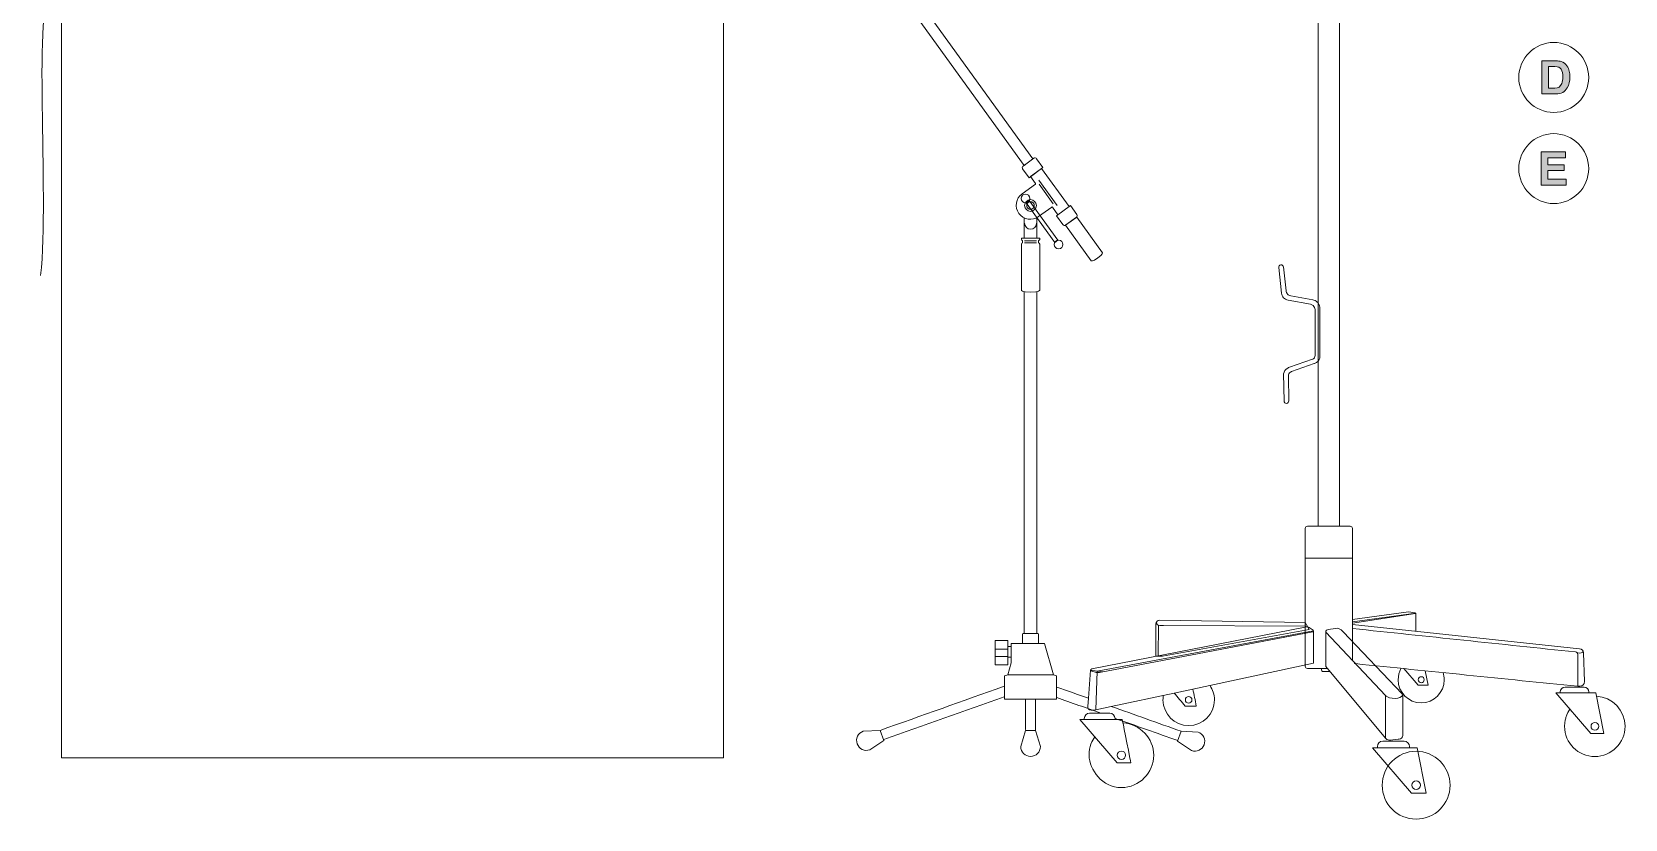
# Model space of a CAD drawing. Header units: centimetres. Extents: x 8.4 to 40.7, y 0 to 15.7.
# Drawn here: x 25.23 to 40.68, y 0 to 7.63 of the extents above; entities that cross this region are included whole.
import ezdxf

# ---------------------------------------------------------------- set-up
doc = ezdxf.new("R2010")
doc.units = ezdxf.units.CM
doc.header["$MEASUREMENT"] = 0
for name, color, linetype, lineweight in [('DIAGRAM', 7, 'Continuous', 0), ('labels', 7, 'Continuous', 0), ('tubing', 7, 'Continuous', 0)]:
    doc.layers.add(name, color=color, linetype=linetype, lineweight=lineweight)

msp = doc.modelspace()

# ---------------------------------------------------------------- hatches: boundary and pattern name
at = {"layer": 'labels', "true_color": 0x1e2f5e, "transparency": 33554687}
h = msp.add_hatch(color=169, dxfattribs=at)
h.dxf.hatch_style = 2
edge = h.paths.add_edge_path()
edge.add_spline(control_points=[(40.06, 7.272), (40.05, 7.289), (40.029, 7.298), (39.999, 7.298), (39.999, 7.298), (39.937, 7.298), (39.937, 7.298), (39.937, 7.298), (39.937, 7.088), (39.937, 7.088), (39.937, 7.088), (39.999, 7.088), (39.999, 7.088), (40.03, 7.088), (40.053, 7.104), (40.065, 7.135), (40.072, 7.152), (40.075, 7.173), (40.075, 7.196), (40.075, 7.229), (40.07, 7.254), (40.06, 7.272), (40.06, 7.272), (40.06, 7.272), (40.06, 7.272)], knot_values=[0, 0, 0, 0, 1, 1, 1, 2, 2, 2, 3, 3, 3, 4, 4, 4, 5, 5, 5, 6, 6, 6, 7, 7, 7, 8, 8, 8, 8], degree=3, periodic=0)
edge = h.paths.add_edge_path()
edge.add_spline(control_points=[(40.01, 7.033), (40.01, 7.033), (39.872, 7.033), (39.872, 7.033), (39.872, 7.033), (39.872, 7.354), (39.872, 7.354), (39.872, 7.354), (40.01, 7.354), (40.01, 7.354), (40.03, 7.353), (40.047, 7.351), (40.06, 7.347), (40.082, 7.339), (40.101, 7.326), (40.114, 7.306), (40.126, 7.29), (40.133, 7.273), (40.137, 7.254), (40.141, 7.235), (40.143, 7.218), (40.143, 7.201), (40.143, 7.158), (40.135, 7.122), (40.118, 7.092), (40.095, 7.053), (40.059, 7.033), (40.01, 7.033)], knot_values=[0, 0, 0, 0, 1, 1, 1, 2, 2, 2, 3, 3, 3, 4, 4, 4, 5, 5, 5, 6, 6, 6, 7, 7, 7, 8, 8, 8, 9, 9, 9, 9], degree=3, periodic=0)
edge.add_line((40.01, 7.033), (40.01, 7.033))
h = msp.add_hatch(color=169, dxfattribs=at)
h.dxf.hatch_style = 2
h.paths.add_polyline_path([(40.087, 6.289), (39.931, 6.289), (39.931, 6.206), (40.108, 6.206), (40.108, 6.149), (39.865, 6.149), (39.865, 6.47), (40.101, 6.47), (40.101, 6.413), (39.931, 6.413), (39.931, 6.345), (40.087, 6.345)])

# ---------------------------------------------------------------- linework, layer by layer
at = {"layer": 'DIAGRAM', "color": 250, "lineweight": 13, "true_color": 0x231f20}
for p, q in [((34.994, 6.198), (35.171, 5.952)), ((34.995, 6.157), (35.133, 5.967)), ((34.855, 5.61), (34.97, 5.61)), ((34.855, 5.589), (34.97, 5.589)), ((37.577, 2.53), (38.034, 2.53)), ((36.153, 1.881), (36.151, 1.584)), ((38.034, 1.538), (38.034, 1.538)), ((36.487, 1.262), (36.305, 1.223)), ((36.305, 1.223), (35.695, 1.093)), ((40.148, 1.073), (40.148, 1.073))]:
    msp.add_line(p, q, dxfattribs=at)
for points in [[(37.91, 14.884), (37.701, 14.884), (37.701, 2.841), (37.91, 2.841)], [(32.502, 9.773), (32.415, 9.71), (34.849, 6.34), (34.935, 6.403)], [(31.936, 0.596), (25.514, 0.596), (25.514, 8.089), (31.936, 8.089)], [(35.176, 5.614), (34.899, 5.999), (34.87, 5.978), (35.147, 5.593)], [(34.691, 1.498), (34.568, 1.498), (34.568, 1.731), (34.691, 1.731)], [(35.134, 1.401), (35.047, 1.702), (34.786, 1.702), (34.778, 1.702), (34.724, 1.702), (34.724, 1.516), (34.691, 1.401)], [(37.775, 1.812), (37.775, 1.48), (38.354, 0.785), (38.354, 1.199)], [(34.691, 1.578), (34.568, 1.578), (34.568, 1.649), (34.691, 1.649)], [(34.691, 1.572), (34.724, 1.572), (34.724, 1.674), (34.691, 1.674)], [(35.134, 1.401), (34.691, 1.401), (34.66, 1.389), (34.66, 1.162), (35.165, 1.162), (35.165, 1.389)], [(40.472, 0.831), (40.346, 0.831), (40.008, 1.224), (40.394, 1.224)], [(38.749, 0.251), (38.608, 0.251), (38.229, 0.692), (38.661, 0.692)]]:
    msp.add_lwpolyline(points, close=True, dxfattribs=at)
for points in [[(34.974, 5.834), (34.974, 5.633), (34.85, 5.633), (34.85, 5.831)], [(34.974, 5.115), (34.974, 1.799), (34.85, 1.799), (34.85, 5.115)], [(38.648, 1.836), (38.648, 1.998), (38.034, 1.912)], [(35.695, 1.093), (35.545, 1.061), (35.56, 1.436), (37.656, 1.827), (37.656, 1.511), (36.487, 1.262)], [(35.474, 1.172), (35.494, 1.445), (35.609, 1.428)], [(38.74, 1.439), (38.768, 1.299), (38.671, 1.299), (38.533, 1.46)]]:
    msp.add_lwpolyline(points, dxfattribs=at)
for centre, radius in [((34.863, 6.02), 0.0421), ((34.912, 5.951), 0.0568), ((34.912, 5.951), 0.037), ((35.185, 5.573), 0.0421), ((38.702, 1.352), 0.0287), ((36.446, 1.157), 0.032), ((40.386, 0.9), 0.0376), ((35.794, 0.62), 0.0402), ((38.652, 0.329), 0.329), ((38.652, 0.329), 0.0421)]:
    msp.add_circle(centre, radius, dxfattribs=at)
for points, knots in [([(34.944, 6.409), (34.944, 6.409), (34.84, 6.334), (34.84, 6.334), (34.832, 6.328), (34.83, 6.316), (34.836, 6.307), (34.836, 6.307), (34.898, 6.221), (34.898, 6.221), (34.898, 6.221), (35.033, 6.319), (35.033, 6.319), (35.033, 6.319), (34.971, 6.405), (34.971, 6.405), (34.965, 6.413), (34.953, 6.415), (34.944, 6.409)], [0, 0, 0, 0, 1, 1, 1, 2, 2, 2, 3, 3, 3, 4, 4, 4, 5, 5, 5, 6, 6, 6, 6]), ([(34.959, 6.158), (34.959, 6.158), (34.83, 6.064), (34.83, 6.064), (34.769, 6.02), (34.755, 5.935), (34.799, 5.874), (34.799, 5.874), (34.799, 5.874), (34.799, 5.874), (34.843, 5.813), (34.929, 5.799), (34.99, 5.843), (34.99, 5.843), (35.119, 5.936), (35.119, 5.936), (35.121, 5.938), (35.123, 5.937), (35.125, 5.935), (35.125, 5.935), (35.178, 5.862), (35.178, 5.862), (35.178, 5.862), (35.286, 5.94), (35.286, 5.94), (35.286, 5.94), (35.02, 6.309), (35.02, 6.309), (35.02, 6.309), (34.911, 6.231), (34.911, 6.231), (34.911, 6.231), (34.96, 6.164), (34.96, 6.164), (34.961, 6.162), (34.961, 6.159), (34.959, 6.158)], [0, 0, 0, 0, 1, 1, 1, 2, 2, 2, 3, 3, 3, 4, 4, 4, 5, 5, 5, 6, 6, 6, 7, 7, 7, 8, 8, 8, 9, 9, 9, 10, 10, 10, 11, 11, 11, 12, 12, 12, 12]), ([(35.254, 5.762), (35.254, 5.762), (35.357, 5.837), (35.357, 5.837), (35.366, 5.843), (35.368, 5.855), (35.362, 5.864), (35.362, 5.864), (35.3, 5.95), (35.3, 5.95), (35.3, 5.95), (35.165, 5.852), (35.165, 5.852), (35.165, 5.852), (35.226, 5.766), (35.226, 5.766), (35.233, 5.757), (35.245, 5.755), (35.254, 5.762)], [0, 0, 0, 0, 1, 1, 1, 2, 2, 2, 3, 3, 3, 4, 4, 4, 5, 5, 5, 6, 6, 6, 6]), ([(34.97, 5.779), (34.97, 5.747), (34.944, 5.721), (34.912, 5.721), (34.881, 5.721), (34.855, 5.747), (34.855, 5.779)], [0, 0, 0, 0, 1, 1, 1, 2, 2, 2, 2]), ([(35.36, 5.838), (35.36, 5.838), (35.251, 5.76), (35.251, 5.76), (35.251, 5.76), (35.5, 5.415), (35.5, 5.415), (35.5, 5.415), (35.51, 5.402), (35.564, 5.442), (35.618, 5.481), (35.609, 5.493), (35.609, 5.493), (35.609, 5.493), (35.36, 5.838), (35.36, 5.838)], [0, 0, 0, 0, 1, 1, 1, 2, 2, 2, 3, 3, 3, 4, 4, 4, 5, 5, 5, 5]), ([(35.001, 5.633), (35.001, 5.633), (34.824, 5.633), (34.824, 5.633), (34.824, 5.633), (34.824, 5.622), (34.824, 5.622), (34.824, 5.615), (34.829, 5.61), (34.836, 5.61), (34.836, 5.61), (34.836, 5.61), (34.836, 5.61), (34.836, 5.61), (34.836, 5.589), (34.836, 5.589), (34.836, 5.589), (34.836, 5.589), (34.836, 5.589), (34.829, 5.589), (34.824, 5.583), (34.824, 5.577), (34.824, 5.577), (34.824, 5.13), (34.824, 5.13), (34.824, 5.13), (34.824, 5.11), (34.912, 5.11), (35.001, 5.11), (35.001, 5.13), (35.001, 5.13), (35.001, 5.13), (35.001, 5.577), (35.001, 5.577), (35.001, 5.583), (34.996, 5.589), (34.989, 5.589), (34.989, 5.589), (34.989, 5.589), (34.989, 5.589), (34.989, 5.589), (34.989, 5.61), (34.989, 5.61), (34.989, 5.61), (34.989, 5.61), (34.989, 5.61), (34.996, 5.61), (35.001, 5.615), (35.001, 5.622), (35.001, 5.622), (35.001, 5.633), (35.001, 5.633)], [0, 0, 0, 0, 1, 1, 1, 2, 2, 2, 3, 3, 3, 4, 4, 4, 5, 5, 5, 6, 6, 6, 7, 7, 7, 8, 8, 8, 9, 9, 9, 10, 10, 10, 11, 11, 11, 12, 12, 12, 13, 13, 13, 14, 14, 14, 15, 15, 15, 16, 16, 16, 17, 17, 17, 17]), ([(37.663, 4.418), (37.665, 4.418), (37.666, 4.419), (37.668, 4.42), (37.668, 4.42), (37.668, 4.42), (37.668, 4.42), (37.695, 4.431), (37.714, 4.451), (37.717, 4.471), (37.717, 4.471), (37.717, 4.965), (37.717, 4.965), (37.717, 4.965), (37.717, 4.964), (37.717, 4.964), (37.717, 4.985), (37.707, 5.004), (37.69, 5.018), (37.69, 5.018), (37.69, 5.018), (37.69, 5.018), (37.679, 5.026), (37.665, 5.033), (37.651, 5.035), (37.651, 5.035), (37.437, 5.074), (37.437, 5.074), (37.424, 5.077), (37.413, 5.083), (37.405, 5.092), (37.405, 5.092), (37.405, 5.092), (37.405, 5.092), (37.398, 5.101), (37.393, 5.111), (37.391, 5.123), (37.391, 5.123), (37.365, 5.355), (37.365, 5.355), (37.364, 5.368), (37.353, 5.377), (37.34, 5.375), (37.34, 5.375), (37.34, 5.375), (37.34, 5.375), (37.328, 5.374), (37.319, 5.363), (37.32, 5.35), (37.32, 5.35), (37.348, 5.1), (37.348, 5.1), (37.35, 5.084), (37.356, 5.069), (37.367, 5.057), (37.367, 5.057), (37.367, 5.057), (37.367, 5.057), (37.378, 5.045), (37.393, 5.036), (37.41, 5.033), (37.41, 5.033), (37.628, 4.993), (37.628, 4.993), (37.638, 4.991), (37.647, 4.987), (37.654, 4.981), (37.654, 4.981), (37.654, 4.981), (37.654, 4.981), (37.665, 4.971), (37.672, 4.956), (37.672, 4.941), (37.672, 4.941), (37.672, 4.496), (37.672, 4.496), (37.672, 4.481), (37.663, 4.467), (37.649, 4.461), (37.649, 4.461), (37.649, 4.461), (37.649, 4.461), (37.648, 4.461), (37.647, 4.46), (37.646, 4.46), (37.646, 4.46), (37.424, 4.382), (37.424, 4.382), (37.418, 4.38), (37.412, 4.377), (37.407, 4.374), (37.384, 4.361), (37.369, 4.34), (37.367, 4.319), (37.367, 4.319), (37.367, 4.321), (37.367, 4.321), (37.367, 4.321), (37.372, 4.055), (37.372, 4.055), (37.372, 4.042), (37.382, 4.032), (37.395, 4.032), (37.395, 4.032), (37.395, 4.032), (37.395, 4.032), (37.407, 4.033), (37.417, 4.043), (37.417, 4.056), (37.417, 4.056), (37.413, 4.296), (37.413, 4.296), (37.413, 4.312), (37.421, 4.327), (37.434, 4.336), (37.434, 4.336), (37.434, 4.336), (37.434, 4.336), (37.437, 4.338), (37.441, 4.34), (37.444, 4.341), (37.444, 4.341), (37.663, 4.418), (37.663, 4.418)], [0, 0, 0, 0, 1, 1, 1, 2, 2, 2, 3, 3, 3, 4, 4, 4, 5, 5, 5, 6, 6, 6, 7, 7, 7, 8, 8, 8, 9, 9, 9, 10, 10, 10, 11, 11, 11, 12, 12, 12, 13, 13, 13, 14, 14, 14, 15, 15, 15, 16, 16, 16, 17, 17, 17, 18, 18, 18, 19, 19, 19, 20, 20, 20, 21, 21, 21, 22, 22, 22, 23, 23, 23, 24, 24, 24, 25, 25, 25, 26, 26, 26, 27, 27, 27, 28, 28, 28, 29, 29, 29, 30, 30, 30, 31, 31, 31, 32, 32, 32, 33, 33, 33, 34, 34, 34, 35, 35, 35, 36, 36, 36, 37, 37, 37, 38, 38, 38, 39, 39, 39, 40, 40, 40, 41, 41, 41, 41]), ([(37.789, 1.461), (37.789, 1.461), (37.599, 1.461), (37.599, 1.461), (37.587, 1.461), (37.577, 1.471), (37.577, 1.484), (37.577, 1.484), (37.577, 2.818), (37.577, 2.818), (37.577, 2.831), (37.587, 2.841), (37.599, 2.841), (37.599, 2.841), (38.011, 2.841), (38.011, 2.841), (38.024, 2.841), (38.034, 2.831), (38.034, 2.818), (38.034, 2.449), (38.034, 2.08), (38.034, 1.711)], [0, 0, 0, 0, 1, 1, 1, 2, 2, 2, 3, 3, 3, 4, 4, 4, 5, 5, 5, 6, 6, 6, 7, 7, 7, 7]), ([(37.616, 1.859), (37.605, 1.866), (37.59, 1.865), (37.577, 1.862), (37.577, 1.862), (35.508, 1.457), (35.508, 1.457), (35.499, 1.455), (35.494, 1.45), (35.494, 1.445), (35.494, 1.44), (35.499, 1.435), (35.508, 1.434), (35.508, 1.434), (35.54, 1.424), (35.54, 1.424), (35.553, 1.42), (35.567, 1.42), (35.58, 1.422), (35.58, 1.422), (37.649, 1.818), (37.649, 1.818), (37.657, 1.819), (37.659, 1.83), (37.653, 1.834), (37.653, 1.834), (37.616, 1.859), (37.616, 1.859)], [0, 0, 0, 0, 1, 1, 1, 2, 2, 2, 3, 3, 3, 4, 4, 4, 5, 5, 5, 6, 6, 6, 7, 7, 7, 8, 8, 8, 9, 9, 9, 9]), ([(37.577, 1.907), (37.577, 1.907), (36.166, 1.929), (36.166, 1.929), (36.146, 1.929), (36.129, 1.913), (36.129, 1.893), (36.129, 1.893), (36.128, 1.579), (36.128, 1.579), (36.128, 1.579), (36.191, 1.579), (36.191, 1.579), (36.191, 1.579), (37.615, 1.839), (37.615, 1.839), (37.615, 1.839), (37.577, 1.907), (37.577, 1.907)], [0, 0, 0, 0, 1, 1, 1, 2, 2, 2, 3, 3, 3, 4, 4, 4, 5, 5, 5, 6, 6, 6, 6]), ([(37.581, 1.872), (37.581, 1.872), (36.202, 1.877), (36.202, 1.877), (36.186, 1.877), (36.169, 1.878), (36.153, 1.881), (36.153, 1.881), (36.153, 1.881), (36.153, 1.881), (36.138, 1.883), (36.129, 1.9), (36.136, 1.914), (36.136, 1.914), (36.136, 1.914), (36.136, 1.914)], [0, 0, 0, 0, 1, 1, 1, 2, 2, 2, 3, 3, 3, 4, 4, 4, 5, 5, 5, 5]), ([(37.946, 1.818), (37.946, 1.818), (38.516, 1.214), (38.516, 1.214), (38.536, 1.191), (38.498, 1.181), (38.476, 1.174), (38.476, 1.174), (38.476, 1.174), (38.476, 1.174), (38.439, 1.166), (38.4, 1.171), (38.367, 1.189), (38.363, 1.191), (38.357, 1.197), (38.354, 1.199), (38.354, 1.199), (37.775, 1.812), (37.775, 1.812), (37.775, 1.831), (37.79, 1.838), (37.799, 1.839), (37.799, 1.839), (37.87, 1.85), (37.87, 1.85), (37.892, 1.855), (37.92, 1.844), (37.946, 1.818)], [0, 0, 0, 0, 1, 1, 1, 2, 2, 2, 3, 3, 3, 4, 4, 4, 5, 5, 5, 6, 6, 6, 7, 7, 7, 8, 8, 8, 9, 9, 9, 9]), ([(38.034, 1.937), (38.034, 1.937), (38.577, 2.009), (38.577, 2.009), (38.577, 2.009), (38.644, 2.002), (38.644, 2.002), (38.65, 2.002), (38.65, 1.994), (38.645, 1.993), (38.645, 1.993), (38.034, 1.899), (38.034, 1.899), (38.034, 1.899), (38.034, 1.937), (38.034, 1.937)], [0, 0, 0, 0, 1, 1, 1, 2, 2, 2, 3, 3, 3, 4, 4, 4, 5, 5, 5, 5]), ([(38.034, 1.538), (38.034, 1.601), (38.034, 1.849), (38.034, 1.887), (38.034, 1.887), (40.238, 1.653), (40.238, 1.653), (40.259, 1.651), (40.275, 1.634), (40.276, 1.613), (40.276, 1.613), (40.285, 1.334), (40.285, 1.334), (40.286, 1.309), (40.266, 1.288), (40.241, 1.288), (40.241, 1.288), (40.22, 1.288), (40.22, 1.288), (39.501, 1.361), (38.782, 1.434), (38.063, 1.508)], [0, 0, 0, 0, 1, 1, 1, 2, 2, 2, 3, 3, 3, 4, 4, 4, 5, 5, 5, 6, 6, 6, 7, 7, 7, 7]), ([(34.991, 1.702), (34.991, 1.702), (34.834, 1.702), (34.834, 1.702), (34.834, 1.702), (34.834, 1.792), (34.834, 1.792), (34.834, 1.796), (34.837, 1.799), (34.841, 1.799), (34.841, 1.799), (34.984, 1.799), (34.984, 1.799), (34.988, 1.799), (34.991, 1.796), (34.991, 1.792), (34.991, 1.792), (34.991, 1.702), (34.991, 1.702)], [0, 0, 0, 0, 1, 1, 1, 2, 2, 2, 3, 3, 3, 4, 4, 4, 5, 5, 5, 6, 6, 6, 6]), ([(38.034, 1.849), (38.755, 1.773), (39.476, 1.697), (40.198, 1.621), (40.21, 1.62), (40.22, 1.609), (40.22, 1.597), (40.22, 1.494), (40.22, 1.391), (40.22, 1.288)], [0, 0, 0, 0, 1, 1, 1, 2, 2, 2, 3, 3, 3, 3]), ([(40.265, 1.639), (40.269, 1.634), (40.271, 1.629), (40.27, 1.624), (40.267, 1.612), (40.245, 1.607), (40.221, 1.613), (40.216, 1.615), (40.211, 1.616), (40.206, 1.619)], [0, 0, 0, 0, 1, 1, 1, 2, 2, 2, 3, 3, 3, 3]), ([(37.816, 1.431), (37.795, 1.431), (37.774, 1.431), (37.754, 1.431), (37.742, 1.431), (37.733, 1.44), (37.733, 1.451), (37.733, 1.451), (37.733, 1.461), (37.733, 1.461)], [0, 0, 0, 0, 1, 1, 1, 2, 2, 2, 3, 3, 3, 3]), ([(38.505, 1.46), (38.488, 1.428), (38.478, 1.391), (38.478, 1.352), (38.478, 1.228), (38.578, 1.128), (38.702, 1.128), (38.825, 1.128), (38.925, 1.228), (38.925, 1.352), (38.925, 1.376), (38.921, 1.399), (38.914, 1.421)], [0, 0, 0, 0, 1, 1, 1, 2, 2, 2, 3, 3, 3, 4, 4, 4, 4]), ([(36.2, 1.201), (36.198, 1.186), (36.197, 1.172), (36.197, 1.157), (36.197, 1.019), (36.308, 0.907), (36.446, 0.907), (36.584, 0.907), (36.696, 1.019), (36.696, 1.157), (36.696, 1.208), (36.68, 1.256), (36.653, 1.296)], [0, 0, 0, 0, 1, 1, 1, 2, 2, 2, 3, 3, 3, 4, 4, 4, 4]), ([(36.487, 1.262), (36.498, 1.207), (36.509, 1.152), (36.52, 1.097), (36.52, 1.097), (36.412, 1.097), (36.412, 1.097), (36.376, 1.139), (36.341, 1.181), (36.305, 1.223)], [0, 0, 0, 0, 1, 1, 1, 2, 2, 2, 3, 3, 3, 3]), ([(40.281, 1.281), (40.281, 1.281), (40.097, 1.281), (40.097, 1.281), (40.071, 1.281), (40.05, 1.26), (40.05, 1.234), (40.05, 1.234), (40.05, 1.224), (40.05, 1.224), (40.05, 1.224), (40.328, 1.224), (40.328, 1.224), (40.328, 1.224), (40.328, 1.234), (40.328, 1.234), (40.328, 1.26), (40.307, 1.281), (40.281, 1.281)], [0, 0, 0, 0, 1, 1, 1, 2, 2, 2, 3, 3, 3, 4, 4, 4, 5, 5, 5, 6, 6, 6, 6]), ([(34.865, 1.162), (34.865, 1.064), (34.865, 0.966), (34.865, 0.868), (34.865, 0.865), (34.865, 0.862), (34.866, 0.859)], [0, 0, 0, 0, 1, 1, 1, 2, 2, 2, 2]), ([(34.96, 0.861), (34.96, 0.864), (34.96, 0.866), (34.96, 0.868), (34.96, 0.966), (34.96, 1.064), (34.96, 1.162)], [0, 0, 0, 0, 1, 1, 1, 2, 2, 2, 2]), ([(35.547, 1.064), (35.547, 1.064), (35.545, 1.061), (35.545, 1.061), (35.545, 1.061), (35.545, 1.061), (35.545, 1.061), (35.512, 1.051), (35.483, 1.056), (35.475, 1.068), (35.475, 1.068), (35.475, 1.068), (35.475, 1.068), (35.47, 1.075), (35.467, 1.084), (35.468, 1.093), (35.468, 1.093), (35.474, 1.172), (35.474, 1.172)], [0, 0, 0, 0, 1, 1, 1, 2, 2, 2, 3, 3, 3, 4, 4, 4, 5, 5, 5, 6, 6, 6, 6]), ([(38.352, 0.802), (38.352, 0.802), (38.354, 0.785), (38.354, 0.785), (38.372, 0.764), (38.392, 0.766), (38.404, 0.767), (38.425, 0.767), (38.487, 0.776), (38.487, 0.776), (38.506, 0.776), (38.522, 0.791), (38.522, 0.81), (38.522, 0.81), (38.522, 1.202), (38.522, 1.202)], [0, 0, 0, 0, 1, 1, 1, 2, 2, 2, 3, 3, 3, 4, 4, 4, 5, 5, 5, 5]), ([(40.144, 1.066), (40.132, 1.049), (40.116, 1.022), (40.105, 0.987), (40.105, 0.987), (40.092, 0.945), (40.092, 0.9), (40.092, 0.738), (40.224, 0.607), (40.386, 0.607), (40.548, 0.607), (40.679, 0.741), (40.679, 0.9), (40.679, 1.054), (40.556, 1.184), (40.4, 1.193)], [0, 0, 0, 0, 1, 1, 1, 2, 2, 2, 3, 3, 3, 4, 4, 4, 5, 5, 5, 5]), ([(35.886, 0.545), (35.886, 0.545), (35.751, 0.545), (35.751, 0.545), (35.751, 0.545), (35.39, 0.966), (35.39, 0.966), (35.39, 0.966), (35.802, 0.966), (35.802, 0.966), (35.802, 0.966), (35.809, 0.933), (35.809, 0.933), (35.811, 0.923), (35.884, 0.556), (35.886, 0.545)], [0, 0, 0, 0, 1, 1, 1, 2, 2, 2, 3, 3, 3, 4, 4, 4, 5, 5, 5, 5]), ([(35.595, 1.027), (35.595, 1.027), (35.485, 1.027), (35.485, 1.027), (35.457, 1.027), (35.434, 1.005), (35.434, 0.977), (35.434, 0.977), (35.434, 0.966), (35.434, 0.966), (35.434, 0.966), (35.732, 0.966), (35.732, 0.966), (35.732, 0.966), (35.732, 0.977), (35.732, 0.977)], [0, 0, 0, 0, 1, 1, 1, 2, 2, 2, 3, 3, 3, 4, 4, 4, 5, 5, 5, 5]), ([(35.535, 0.797), (35.513, 0.765), (35.478, 0.701), (35.48, 0.62), (35.484, 0.476), (35.605, 0.306), (35.794, 0.306), (35.967, 0.306), (36.108, 0.45), (36.107, 0.62), (36.107, 0.784), (35.976, 0.923), (35.809, 0.933)], [0, 0, 0, 0, 1, 1, 1, 2, 2, 2, 3, 3, 3, 4, 4, 4, 4]), ([(35.732, 0.977), (35.732, 1.005), (35.71, 1.027), (35.682, 1.027), (35.682, 1.027), (35.595, 1.027), (35.595, 1.027)], [0, 0, 0, 0, 1, 1, 1, 2, 2, 2, 2]), ([(33.231, 0.731), (33.231, 0.731), (33.231, 0.731), (33.231, 0.731), (33.213, 0.78), (33.239, 0.835), (33.289, 0.853), (33.289, 0.853), (33.454, 0.861), (33.454, 0.861), (33.454, 0.861), (33.488, 0.764), (33.488, 0.764), (33.488, 0.764), (33.353, 0.672), (33.353, 0.672), (33.304, 0.655), (33.249, 0.681), (33.231, 0.731)], [0, 0, 0, 0, 1, 1, 1, 2, 2, 2, 3, 3, 3, 4, 4, 4, 5, 5, 5, 6, 6, 6, 6]), ([(34.912, 0.608), (34.912, 0.608), (34.912, 0.608), (34.912, 0.608), (34.965, 0.608), (35.008, 0.651), (35.008, 0.703), (35.008, 0.703), (34.96, 0.861), (34.96, 0.861), (34.96, 0.861), (34.865, 0.861), (34.865, 0.861), (34.865, 0.861), (34.817, 0.703), (34.817, 0.703), (34.817, 0.651), (34.86, 0.608), (34.912, 0.608)], [0, 0, 0, 0, 1, 1, 1, 2, 2, 2, 3, 3, 3, 4, 4, 4, 5, 5, 5, 6, 6, 6, 6]), ([(36.596, 0.722), (36.596, 0.722), (36.596, 0.722), (36.596, 0.722), (36.614, 0.772), (36.588, 0.826), (36.538, 0.844), (36.538, 0.844), (36.373, 0.852), (36.373, 0.852), (36.373, 0.852), (36.339, 0.755), (36.339, 0.755), (36.339, 0.755), (36.474, 0.664), (36.474, 0.664), (36.523, 0.646), (36.578, 0.672), (36.596, 0.722)], [0, 0, 0, 0, 1, 1, 1, 2, 2, 2, 3, 3, 3, 4, 4, 4, 5, 5, 5, 6, 6, 6, 6]), ([(38.535, 0.756), (38.535, 0.756), (38.328, 0.756), (38.328, 0.756), (38.299, 0.756), (38.276, 0.732), (38.276, 0.703), (38.276, 0.703), (38.276, 0.692), (38.276, 0.692), (38.276, 0.692), (38.588, 0.692), (38.588, 0.692), (38.588, 0.692), (38.588, 0.703), (38.588, 0.703), (38.588, 0.732), (38.564, 0.756), (38.535, 0.756)], [0, 0, 0, 0, 1, 1, 1, 2, 2, 2, 3, 3, 3, 4, 4, 4, 5, 5, 5, 6, 6, 6, 6])]:
    msp.add_open_spline(points, degree=3, knots=knots, dxfattribs=at)
for points in [[(38.034, 1.711), (38.034, 1.695), (38.034, 1.68), (38.034, 1.665)], [(38.649, 1.824), (38.649, 1.828), (38.649, 1.832), (38.648, 1.836)], [(38.034, 1.665), (38.034, 1.66), (38.034, 1.655), (38.034, 1.65)], [(38.055, 1.508), (38.053, 1.509), (38.051, 1.509), (38.05, 1.509)], [(33.454, 0.861), (33.854, 1.003), (34.254, 1.146), (34.655, 1.288)], [(35.474, 1.172), (35.371, 1.208), (35.269, 1.245), (35.166, 1.281)], [(34.658, 1.187), (34.268, 1.049), (33.878, 0.91), (33.488, 0.771)], [(35.166, 1.18), (35.309, 1.129), (35.452, 1.078), (35.595, 1.027)], [(36.373, 0.852), (36.147, 0.932), (35.921, 1.013), (35.695, 1.093)], [(35.732, 0.977), (35.935, 0.905), (36.138, 0.834), (36.341, 0.762)]]:
    msp.add_open_spline(points, degree=3, dxfattribs=at)
at = {"layer": 'labels', "color": 18, "lineweight": 0, "true_color": 0x000000}
msp.add_lwpolyline([(40.087, 6.289), (39.931, 6.289), (39.931, 6.206), (40.108, 6.206), (40.108, 6.149), (39.865, 6.149), (39.865, 6.47), (40.101, 6.47), (40.101, 6.413), (39.931, 6.413), (39.931, 6.345), (40.087, 6.345)], close=True, dxfattribs=at)
msp.add_lwpolyline([(40.087, 6.289), (39.931, 6.289), (39.931, 6.206), (40.108, 6.206), (40.108, 6.149), (39.865, 6.149), (39.865, 6.47), (40.101, 6.47), (40.101, 6.413), (39.931, 6.413), (39.931, 6.345), (40.087, 6.345)], close=True, dxfattribs=at)
at = {"layer": 'labels'}
msp.add_lwpolyline([(40.087, 6.289), (39.931, 6.289), (39.931, 6.206), (40.108, 6.206), (40.108, 6.149), (39.865, 6.149), (39.865, 6.47), (40.101, 6.47), (40.101, 6.413), (39.931, 6.413), (39.931, 6.345), (40.087, 6.345)], close=True, dxfattribs=at)
at = {"layer": 'labels', "color": 169, "lineweight": 13, "true_color": 0x1e2f5e}
for centre in [(39.987, 7.193), (39.987, 6.309)]:
    msp.add_circle(centre, 0.339, dxfattribs=at)
at = {"layer": 'labels', "color": 18, "lineweight": 0, "true_color": 0x000000}
for points, knots in [([(40.01, 7.033), (40.01, 7.033), (39.872, 7.033), (39.872, 7.033), (39.872, 7.033), (39.872, 7.354), (39.872, 7.354), (39.872, 7.354), (40.01, 7.354), (40.01, 7.354), (40.03, 7.353), (40.047, 7.351), (40.06, 7.347), (40.082, 7.339), (40.101, 7.326), (40.114, 7.306), (40.126, 7.29), (40.133, 7.273), (40.137, 7.254), (40.141, 7.235), (40.143, 7.218), (40.143, 7.201), (40.143, 7.158), (40.135, 7.122), (40.118, 7.092), (40.095, 7.053), (40.059, 7.033), (40.01, 7.033)], [0, 0, 0, 0, 1, 1, 1, 2, 2, 2, 3, 3, 3, 4, 4, 4, 5, 5, 5, 6, 6, 6, 7, 7, 7, 8, 8, 8, 9, 9, 9, 9]), ([(40.01, 7.033), (40.01, 7.033), (39.872, 7.033), (39.872, 7.033), (39.872, 7.033), (39.872, 7.354), (39.872, 7.354), (39.872, 7.354), (40.01, 7.354), (40.01, 7.354), (40.03, 7.353), (40.047, 7.351), (40.06, 7.347), (40.082, 7.339), (40.101, 7.326), (40.114, 7.306), (40.126, 7.29), (40.133, 7.273), (40.137, 7.254), (40.141, 7.235), (40.143, 7.218), (40.143, 7.201), (40.143, 7.158), (40.135, 7.122), (40.118, 7.092), (40.095, 7.053), (40.059, 7.033), (40.01, 7.033)], [0, 0, 0, 0, 1, 1, 1, 2, 2, 2, 3, 3, 3, 4, 4, 4, 5, 5, 5, 6, 6, 6, 7, 7, 7, 8, 8, 8, 9, 9, 9, 9]), ([(40.06, 7.272), (40.05, 7.289), (40.029, 7.298), (39.999, 7.298), (39.999, 7.298), (39.937, 7.298), (39.937, 7.298), (39.937, 7.298), (39.937, 7.088), (39.937, 7.088), (39.937, 7.088), (39.999, 7.088), (39.999, 7.088), (40.03, 7.088), (40.053, 7.104), (40.065, 7.135), (40.072, 7.152), (40.075, 7.173), (40.075, 7.196), (40.075, 7.229), (40.07, 7.254), (40.06, 7.272)], [0, 0, 0, 0, 1, 1, 1, 2, 2, 2, 3, 3, 3, 4, 4, 4, 5, 5, 5, 6, 6, 6, 7, 7, 7, 7]), ([(40.06, 7.272), (40.05, 7.289), (40.029, 7.298), (39.999, 7.298), (39.999, 7.298), (39.937, 7.298), (39.937, 7.298), (39.937, 7.298), (39.937, 7.088), (39.937, 7.088), (39.937, 7.088), (39.999, 7.088), (39.999, 7.088), (40.03, 7.088), (40.053, 7.104), (40.065, 7.135), (40.072, 7.152), (40.075, 7.173), (40.075, 7.196), (40.075, 7.229), (40.07, 7.254), (40.06, 7.272)], [0, 0, 0, 0, 1, 1, 1, 2, 2, 2, 3, 3, 3, 4, 4, 4, 5, 5, 5, 6, 6, 6, 7, 7, 7, 7])]:
    msp.add_open_spline(points, degree=3, knots=knots, dxfattribs=at)
at = {"layer": 'labels'}
for points, knots in [([(40.01, 7.033), (40.01, 7.033), (39.872, 7.033), (39.872, 7.033), (39.872, 7.033), (39.872, 7.354), (39.872, 7.354), (39.872, 7.354), (40.01, 7.354), (40.01, 7.354), (40.03, 7.353), (40.047, 7.351), (40.06, 7.347), (40.082, 7.339), (40.101, 7.326), (40.114, 7.306), (40.126, 7.29), (40.133, 7.273), (40.137, 7.254), (40.141, 7.235), (40.143, 7.218), (40.143, 7.201), (40.143, 7.158), (40.135, 7.122), (40.118, 7.092), (40.095, 7.053), (40.059, 7.033), (40.01, 7.033)], [0, 0, 0, 0, 1, 1, 1, 2, 2, 2, 3, 3, 3, 4, 4, 4, 5, 5, 5, 6, 6, 6, 7, 7, 7, 8, 8, 8, 9, 9, 9, 9]), ([(40.06, 7.272), (40.05, 7.289), (40.029, 7.298), (39.999, 7.298), (39.999, 7.298), (39.937, 7.298), (39.937, 7.298), (39.937, 7.298), (39.937, 7.088), (39.937, 7.088), (39.937, 7.088), (39.999, 7.088), (39.999, 7.088), (40.03, 7.088), (40.053, 7.104), (40.065, 7.135), (40.072, 7.152), (40.075, 7.173), (40.075, 7.196), (40.075, 7.229), (40.07, 7.254), (40.06, 7.272), (40.06, 7.272), (40.06, 7.272), (40.06, 7.272)], [0, 0, 0, 0, 1, 1, 1, 2, 2, 2, 3, 3, 3, 4, 4, 4, 5, 5, 5, 6, 6, 6, 7, 7, 7, 8, 8, 8, 8])]:
    msp.add_open_spline(points, degree=3, knots=knots, dxfattribs=at)
at = {"layer": 'tubing', "color": 169, "lineweight": 13, "true_color": 0x1e2f5e}
msp.add_open_spline([(25.426, 8.089), (25.226, 7.919), (25.399, 6.076), (25.311, 5.273)], degree=3, dxfattribs=at)

doc.saveas('drawing.dxf')
